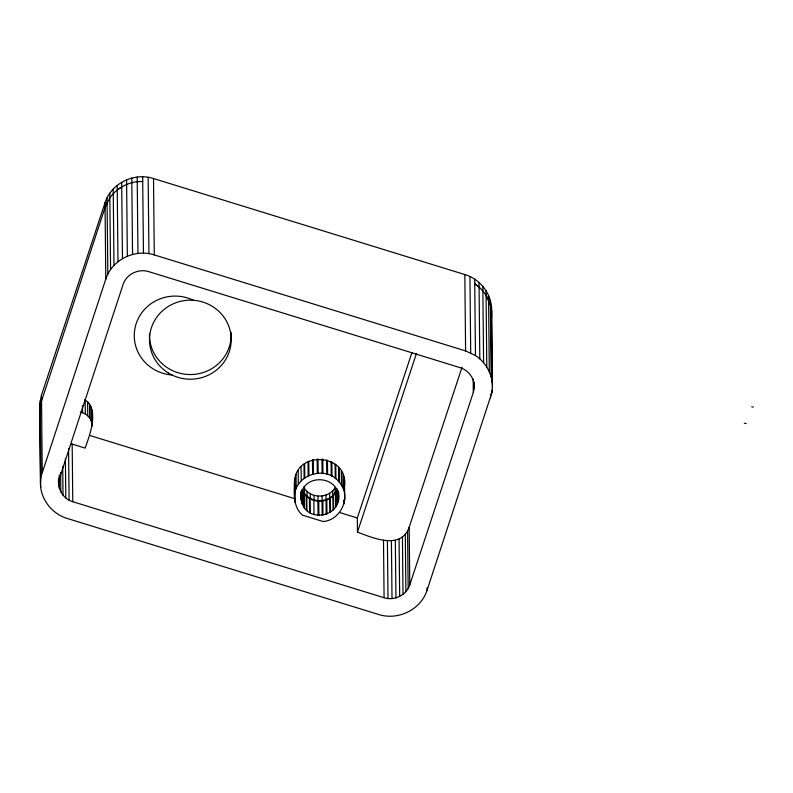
<?xml version="1.0" encoding="UTF-8"?>
<svg xmlns="http://www.w3.org/2000/svg" width="793" height="793" viewBox="0 0 793 793"><rect width="100%" height="100%" fill="white"/><g stroke="black" fill="none" stroke-linecap="round" stroke-linejoin="round"><path stroke-width="1.19" d="M474.184 382.385L474.155 388.679L473.312 392.466L409.763 584.897C406.442 595.226 394.299 601.025 384.09 597.724L72.778 501.721C62.766 498.886 57.155 488.22 58.672 478.258M294.56 497.875C293.331 475.423 324.971 464.52 338.73 481.529C352.082 495.129 341.753 520.089 323.108 521.516L302.48 515.153C293.43 507.441 293.955 494.475 294.411 483.74C293.876 448.481 351.388 453.418 344.112 488.171M39.65 405.669L41.474 395.201L105.023 202.77C111.179 183.233 134.265 172.21 153.515 178.544L464.827 274.547C480.459 279.166 492.205 294.54 491.66 310.965L492.423 387.331L491.908 392.624L427.06 590.23C420.895 609.767 397.818 620.79 378.558 614.456L67.246 518.453C51.624 513.834 39.878 498.46 40.423 482.035L39.65 405.669L39.957 415.641L40.195 405.015M40.423 482.035L40.949 476.732L40.175 400.376M491.264 314.93L491.66 310.965M491.283 319.589C493.434 305.731 486.387 291.378 474.729 283.825L475.473 355.542C486.02 362.411 492.75 374.702 492.423 387.331M491.214 320.58L491.412 310.291M338.254 499.392C341.099 475.344 302.52 472.281 301.072 496.24C300.854 525.164 345.312 518.89 338.195 490.689M84.663 399.603C99.888 409.466 89.609 435.278 85.148 448.124L71.796 443.971M58.702 480.677L123.084 284.469C126.404 274.13 138.547 268.341 148.757 271.642L460.069 367.645C467.632 369.964 473.51 376.873 474.214 384.813M40.225 405.025L105.072 207.419L109.87 197.863L109.821 193.214M40.949 476.732L105.786 279.126C111.952 259.589 135.038 248.576 154.288 254.91L465.6 350.912L475.473 355.542M462.051 367.159L409.158 527.305C400.911 550.322 372.839 537.882 357.465 532.113L357.316 517.978L411.944 352.558M357.465 532.113L416.365 353.757M105.072 207.419L107.114 202.473L107.065 197.824M302.619 489.559C307.743 504.031 330.75 504.457 336.212 490.074M302.688 490.887C308.646 504.963 331.454 504.477 336.757 490.124M303.679 487.001C309.706 498.876 328.58 499.055 335.161 487.566L335.211 492.215M137.239 181.696C126.365 182.975 116.165 188.893 109.84 197.853L110.584 269.57M117.255 189.993L121.735 186.9M137.209 181.696L142.73 181.438L142.681 176.789M751.685 406.839L753.35 407.067M744.3 423.175L746.163 423.571M142.71 181.438L143.454 253.155M80.262 412.053C86.962 413.272 92.652 419.378 91.958 426.406M89.579 435.407L295.016 498.767M339.493 512.476L357.316 517.978M474.729 283.825L477.971 286.293M486.05 295.303L490.371 305.057M39.67 410.318L40.195 416.94M294.956 488.349L294.411 483.74M491.392 305.642L492.166 382.008M491.264 331.504L491.69 372.016M491.878 390.206L491.908 392.624M490.352 300.418L491.125 376.784M490.57 394.171L490.609 397.799M488.547 295.392L489.321 371.748M486.03 290.654L486.793 367.02M482.828 286.323L483.601 362.688M479.031 282.477L479.805 358.832M474.71 279.186L474.759 283.835M474.085 382.623L474.155 388.679M473.173 379.133L473.312 392.466M469.942 276.529L470.705 352.885M464.827 274.547L465.6 350.912M427.031 587.801L427.06 590.23M409.158 527.305L409.763 584.897M407.572 530.864L408.177 588.456M405.302 534.056L405.897 591.647M402.428 536.752L403.032 594.344M399.067 538.863L399.672 596.455M395.34 540.291L395.945 597.882M391.405 540.995L392.01 598.586M387.4 540.945L388.005 598.527M383.485 540.132L384.09 597.724M344.44 479.894L344.737 499.471M344.063 499.709L344.103 503.238M343.587 476.177L343.736 490.302M343.835 500.502L343.865 504.031M343.329 475.394L343.478 489.519M341.763 471.894L341.912 486.02M341.347 471.171L341.496 485.306M339.126 468.019L339.275 482.154M338.581 467.394L338.73 481.529M337.481 490.738L337.61 502.514M337.312 489.162L337.332 491.521M337.203 489.152L337.352 503.277M335.786 464.708L335.935 478.833M335.855 492.056L336.004 506.192M335.112 464.202L335.261 478.328M335.449 492.76L335.598 506.886M333.466 495.308L333.615 509.433M332.911 495.903L333.06 510.038M332.723 490.708L332.763 495.357M331.851 462.061L331.999 476.196M331.087 461.695L331.236 475.83M330.394 497.964L330.542 512.09M329.61 493.246L329.66 497.895M329.719 498.43L329.868 512.565M327.459 460.198L327.608 474.333M326.647 459.98L326.795 474.105M326.795 499.897L326.944 514.033M325.992 495.05L326.042 499.699M326.042 500.224L326.191 514.36M322.791 459.167L322.939 473.302M322.84 501.027L322.989 515.153M321.948 459.107L322.097 473.233M322.057 496.031L322.107 500.68M322.037 501.196L322.186 515.331M318.736 501.285L318.885 515.42M318.003 459.008L318.152 473.143M317.993 496.14L318.043 500.789M317.914 501.295L318.062 515.42M317.16 459.107L317.309 473.243M314.008 495.377L314.058 500.026M313.869 500.502L314.018 514.637M313.265 459.742L313.413 473.867M312.462 459.999L312.611 474.125M310.301 493.771L310.35 498.42M310.103 498.886L310.251 513.012M309.429 498.41L309.577 512.546M308.764 461.328L308.913 475.453M308.021 461.724L308.17 475.859M307.05 491.402L307.099 496.051M306.792 496.497L306.941 510.633M306.237 495.903L306.385 510.038M304.651 463.707L304.799 477.832M304.433 488.399L304.482 493.048M304.006 464.242L304.155 478.377M304.115 493.464L304.264 507.599M303.699 492.78L303.838 506.905M302.183 489.945L302.331 504.07M301.935 490.361L302.074 503.317M301.776 489.955L301.796 492.314M301.072 466.799L301.221 480.935M301.162 491.977L301.251 500.224M301.023 491.531L301.162 499.431M298.178 470.487L298.327 484.622M296.047 474.65L296.195 488.785M294.778 479.121L295.105 502.484M193.452 300.24L193.452 300.279A40.849 39.511 -0.6 0 0 135.752 325.021A40.849 39.511 -0.6 0 0 172.022 374.97L172.022 375.01M153.515 178.544L154.288 254.91M148.162 177.295L148.935 253.661M137.189 177.047L137.962 253.413M131.777 178.058L132.55 254.424M126.583 179.813L127.346 256.169M121.686 182.251L122.459 258.617M117.205 185.344L117.979 261.71M113.221 189.021L113.994 265.387M107.085 202.463L107.838 274.19M105.023 202.77L105.786 279.126M91.73 409.327L91.879 423.462M90.967 406.472L91.116 420.607M89.569 403.855L89.718 417.99M87.607 401.605L87.755 415.73M85.168 399.831L85.317 413.956M82.462 405.689L82.531 412.756M72.173 444.13L72.778 501.721M68.565 448.689L69.1 500.185M65.393 458.691L65.799 497.984M62.716 466.413L63.014 495.209M60.635 472.559L60.843 491.957M59.217 475.027L59.366 488.359M58.573 478.486L58.642 484.553M41.474 395.201L42.237 471.557M39.937 415.631L40.681 487.358M231.07 332.336A40.849 39.511 -0.6 0 1 191.063 374.544A40.849 39.511 -0.6 0 1 149.471 333.853M168.641 373.176A40.849 39.511 -0.6 0 0 231.179 341.109A40.849 39.511 -0.6 0 0 171.248 304.77A40.849 39.511 -0.6 0 0 168.641 373.176"/></g></svg>
